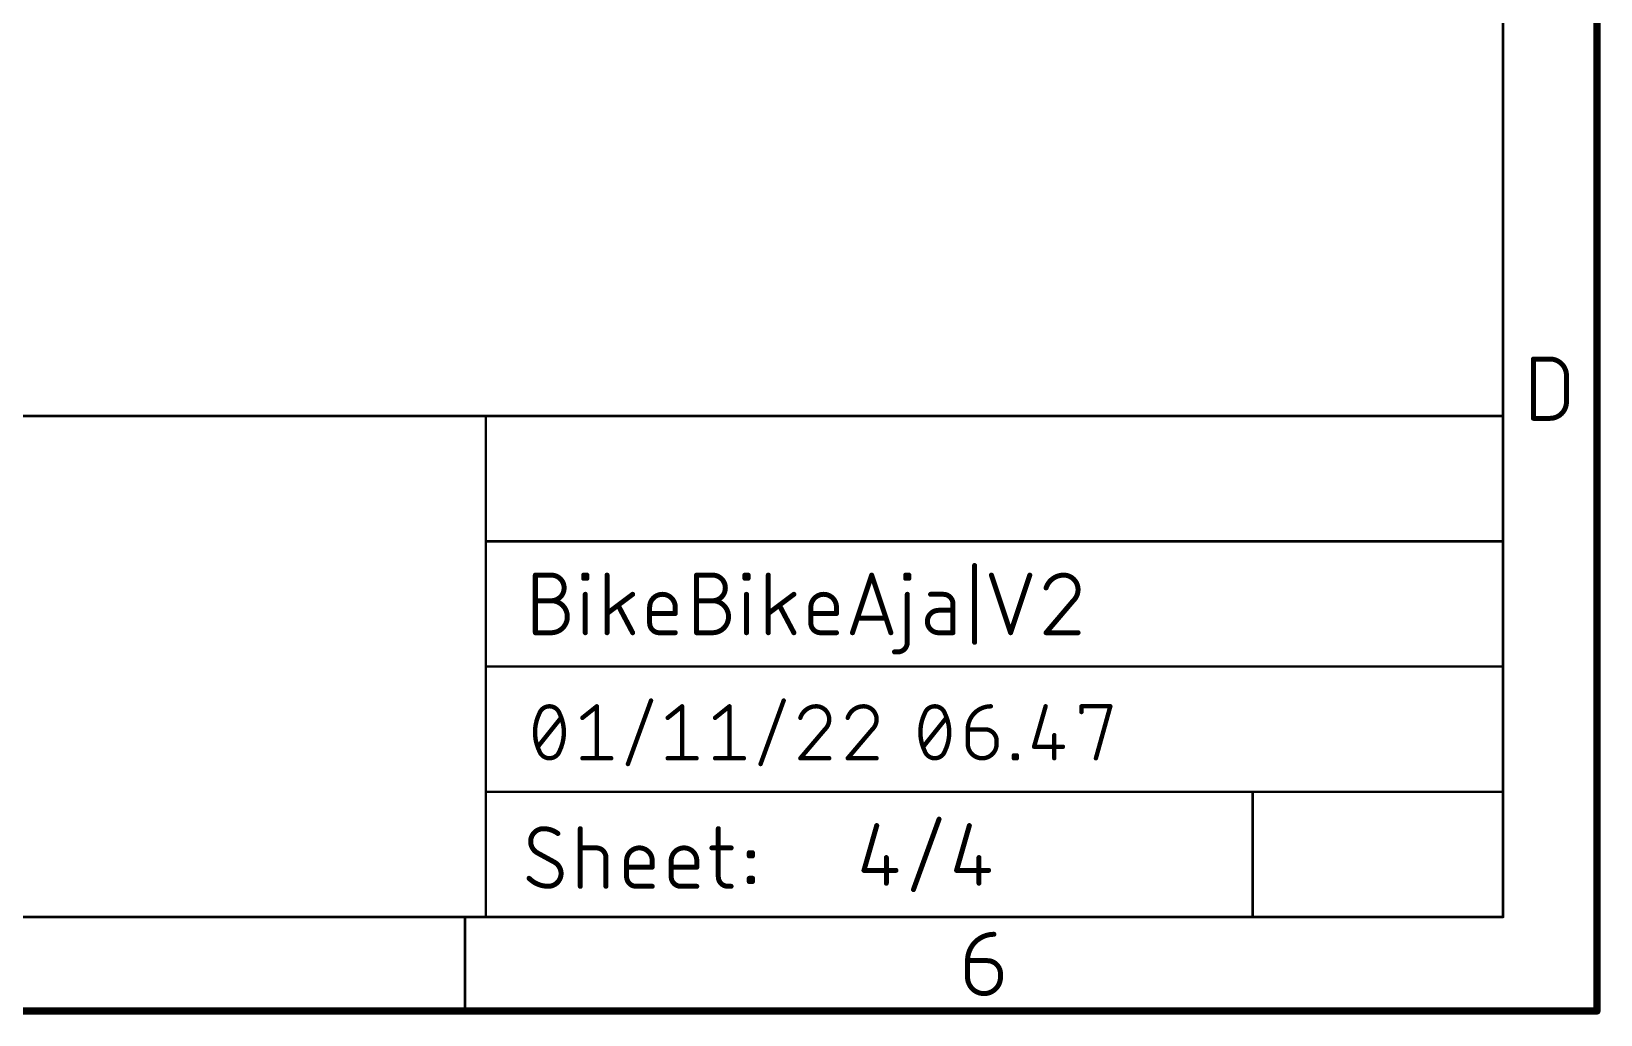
# Model space of a CAD drawing. Extents: x 3 to 264, y 2 to 181.
# Drawn here: x 199.9 to 263.6, y 2 to 41.9 of the extents above; entities that cross this region are included whole.
import ezdxf

# ---------------------------------------------------------------- set-up
doc = ezdxf.new("R2010")
doc.units = 0
doc.layers.add('94', color=12, linetype='CONTINUOUS')

msp = doc.modelspace()

# ---------------------------------------------------------------- linework, layer by layer
at = {"layer": '94'}
for points, const_width in [([(263.45, 2.18), (263.45, 181.25)], 0.3), ([(259.64, 5.99), (259.64, 177.44)], 0.1), ([(260.8764, 26.2179), (260.8764, 28.6247)], 0.2032), ([(260.8764, 28.6247), (261.545, 28.6247)], 0.2032), ([(262.2136, 27.9561), (262.2136, 26.8864)], 0.2032), ([(164.39, 26.31), (218.365, 26.31)], 0.1016), ([(218.365, 26.31), (259.64, 26.31)], 0.1016), ([(218.365, 21.23), (218.365, 26.31)], 0.1016), ([(259.64, 21.23), (259.64, 26.31)], 0.1016), ([(261.545, 26.2179), (260.8764, 26.2179)], 0.2032), ([(218.365, 16.15), (218.365, 21.23)], 0.1016), ([(218.365, 21.23), (259.64, 21.23)], 0.1016), ([(259.64, 16.15), (259.64, 21.23)], 0.1016), ([(220.3716, 17.5216), (220.3716, 19.8584)], 0.2032), ([(220.3716, 19.8584), (221.0207, 19.8584)], 0.2032), ([(222.333, 19.7286), (222.333, 19.8584)], 0.2032), ([(222.333, 19.8584), (222.4628, 19.8584)], 0.2032), ([(222.4628, 19.7286), (222.333, 19.7286)], 0.2032), ([(222.4628, 19.8584), (222.4628, 19.7286)], 0.2032), ([(223.2823, 17.5216), (223.2823, 19.8584)], 0.2032), ([(226.9136, 17.5216), (226.9136, 19.8584)], 0.2032), ([(226.9136, 19.8584), (227.5627, 19.8584)], 0.2032), ([(228.875, 19.7286), (228.875, 19.8584)], 0.2032), ([(228.875, 19.8584), (229.0048, 19.8584)], 0.2032), ([(229.0048, 19.7286), (228.875, 19.7286)], 0.2032), ([(229.0048, 19.8584), (229.0048, 19.7286)], 0.2032), ([(229.8243, 17.5216), (229.8243, 19.8584)], 0.2032), ([(233.2414, 17.5216), (234.0204, 19.8584)], 0.2032), ([(234.0204, 19.8584), (234.7993, 17.5216)], 0.2032), ([(235.4006, 19.7286), (235.4006, 19.8584)], 0.2032), ([(235.4006, 19.8584), (235.5304, 19.8584)], 0.2032), ([(235.5304, 19.7286), (235.4006, 19.7286)], 0.2032), ([(235.5304, 19.8584), (235.5304, 19.7286)], 0.2032), ([(238.1961, 17.1321), (238.1961, 20.2479)], 0.2032), ([(238.8787, 19.8584), (239.6576, 17.5216)], 0.2032), ([(239.6576, 17.5216), (240.4366, 19.8584)], 0.2032), ([(222.3979, 17.5216), (222.3979, 19.0795)], 0.2032), ([(224.3209, 19.0795), (223.2823, 18.3005)], 0.2032), ([(228.9399, 17.5216), (228.9399, 19.0795)], 0.2032), ([(230.8629, 19.0795), (229.8243, 18.3005)], 0.2032), ([(235.4655, 19.0795), (235.4655, 17.1321)], 0.2032), ([(236.9289, 19.0795), (236.4096, 19.0795)], 0.2032), ([(220.3716, 18.8198), (221.0207, 18.8198)], 0.2032), ([(224.3209, 17.5216), (223.7367, 18.6251)], 0.2032), ([(225.0104, 17.9111), (225.0104, 18.5602)], 0.2032), ([(226.049, 18.5602), (226.049, 18.3005)], 0.2032), ([(226.9136, 18.8198), (227.5627, 18.8198)], 0.2032), ([(230.8629, 17.5216), (230.2787, 18.6251)], 0.2032), ([(231.5524, 17.9111), (231.5524, 18.5602)], 0.2032), ([(232.591, 18.5602), (232.591, 18.3005)], 0.2032), ([(237.3184, 18.4304), (236.7342, 18.4304)], 0.2032), ([(237.3184, 17.5216), (237.3184, 18.69)], 0.2032), ([(242.1999, 18.8198), (241.0964, 17.5216)], 0.2032), ([(226.049, 18.3005), (225.0104, 18.3005)], 0.2032), ([(232.591, 18.3005), (231.5524, 18.3005)], 0.2032), ([(234.6046, 18.1058), (233.4362, 18.1058)], 0.2032), ([(221.0207, 17.5216), (220.3716, 17.5216)], 0.2032), ([(226.049, 17.5216), (225.3999, 17.5216)], 0.2032), ([(227.5627, 17.5216), (226.9136, 17.5216)], 0.2032), ([(232.591, 17.5216), (231.9419, 17.5216)], 0.2032), ([(236.7342, 17.5216), (237.3184, 17.5216)], 0.2032), ([(241.0964, 17.5216), (242.3946, 17.5216)], 0.2032), ([(235.076, 16.7427), (234.9462, 16.7427)], 0.2032), ([(218.365, 11.07), (218.365, 16.15)], 0.1016), ([(218.365, 16.15), (259.64, 16.15)], 0.1016), ([(259.64, 11.07), (259.64, 16.15)], 0.1016), ([(224.129, 12.1947), (225.066, 14.7713)], 0.1778), ([(229.5124, 12.1947), (230.4494, 14.7713)], 0.1778), ([(220.476, 12.8974), (221.413, 14.0686)], 0.1778), ([(222.2815, 14.0686), (222.8671, 14.5371)], 0.1778), ([(222.8671, 14.5371), (222.8671, 12.4289)], 0.1778), ([(225.7423, 14.0686), (226.3279, 14.5371)], 0.1778), ([(226.3279, 14.5371), (226.3279, 12.4289)], 0.1778), ([(227.6649, 14.0686), (228.2505, 14.5371)], 0.1778), ([(228.2505, 14.5371), (228.2505, 12.4289)], 0.1778), ([(236.1134, 12.8974), (237.0504, 14.0686)], 0.1778), ([(241.0791, 14.5371), (240.6106, 12.8974)], 0.1778), ([(242.5333, 14.3029), (242.5333, 14.5371)], 0.1778), ([(242.5333, 14.5371), (243.7045, 14.5371)], 0.1778), ([(243.7045, 14.5371), (243.1189, 12.4289)], 0.1778), ([(232.1212, 13.6001), (231.1257, 12.4289)], 0.1778), ([(234.0438, 13.6001), (233.0483, 12.4289)], 0.1778), ([(237.919, 13.6001), (238.6217, 13.6001)], 0.1778), ([(237.919, 13.0145), (237.919, 13.6001)], 0.1778), ([(241.4305, 13.3659), (241.4305, 12.4289)], 0.1778), ([(239.0902, 13.1316), (239.0902, 13.0145)], 0.1778), ([(240.6106, 12.8974), (241.7819, 12.8974)], 0.1778), ([(222.2815, 12.4289), (223.4528, 12.4289)], 0.1778), ([(225.7423, 12.4289), (226.9135, 12.4289)], 0.1778), ([(227.6649, 12.4289), (228.8361, 12.4289)], 0.1778), ([(231.1257, 12.4289), (232.2969, 12.4289)], 0.1778), ([(233.0483, 12.4289), (234.2195, 12.4289)], 0.1778), ([(239.7919, 12.4289), (239.7919, 12.546)], 0.1778), ([(239.7919, 12.546), (239.909, 12.546)], 0.1778), ([(239.909, 12.4289), (239.7919, 12.4289)], 0.1778), ([(239.909, 12.546), (239.909, 12.4289)], 0.1778), ([(249.48, 11.07), (218.365, 11.07)], 0.1016), ([(218.365, 11.07), (218.365, 5.99)], 0.1016), ([(249.48, 5.99), (249.48, 11.07)], 0.1016), ([(249.48, 11.07), (259.64, 11.07)], 0.1016), ([(259.64, 5.99), (259.64, 11.07)], 0.1016), ([(222.1961, 7.2346), (222.1961, 9.5714)], 0.2032), ([(227.7969, 9.5714), (227.7969, 7.6241)], 0.2032), ([(234.2259, 9.6984), (233.7066, 7.8809)], 0.2032), ([(235.7155, 7.102), (236.7541, 9.958)], 0.2032), ([(237.9841, 9.6984), (237.4648, 7.8809)], 0.2032), ([(221.1562, 8.2083), (220.4422, 8.5977)], 0.2032), ([(222.1961, 8.7925), (222.8452, 8.7925)], 0.2032), ([(223.2347, 8.403), (223.2347, 7.2346)], 0.2032), ([(224.0752, 7.6241), (224.0752, 8.2732)], 0.2032), ([(225.1138, 8.2732), (225.1138, 8.0135)], 0.2032), ([(225.8847, 7.6241), (225.8847, 8.2732)], 0.2032), ([(226.9233, 8.2732), (226.9233, 8.0135)], 0.2032), ([(227.5372, 8.7925), (228.3162, 8.7925)], 0.2032), ([(229.0533, 8.4679), (229.0533, 8.5977)], 0.2032), ([(229.0533, 8.5977), (229.1831, 8.5977)], 0.2032), ([(229.1831, 8.4679), (229.0533, 8.4679)], 0.2032), ([(229.1831, 8.5977), (229.1831, 8.4679)], 0.2032), ([(234.6154, 8.4002), (234.6154, 7.3616)], 0.2032), ([(238.3735, 8.4002), (238.3735, 7.3616)], 0.2032), ([(225.1138, 8.0135), (224.0752, 8.0135)], 0.2032), ([(226.9233, 8.0135), (225.8847, 8.0135)], 0.2032), ([(229.0533, 7.4293), (229.0533, 7.5592)], 0.2032), ([(229.0533, 7.5592), (229.1831, 7.5592)], 0.2032), ([(229.1831, 7.5592), (229.1831, 7.4293)], 0.2032), ([(233.7066, 7.8809), (235.0048, 7.8809)], 0.2032), ([(237.4648, 7.8809), (238.763, 7.8809)], 0.2032), ([(225.1138, 7.2346), (224.4647, 7.2346)], 0.2032), ([(226.9233, 7.2346), (226.2742, 7.2346)], 0.2032), ([(228.1863, 7.2346), (228.3162, 7.2346)], 0.2032), ([(229.1831, 7.4293), (229.0533, 7.4293)], 0.2032), ([(6.91, 5.99), (259.64, 5.99)], 0.1), ([(217.5183, 2.18), (217.5183, 5.99)], 0.1), ([(237.9106, 4.2187), (238.7129, 4.2187)], 0.2032), ([(237.9106, 3.5502), (237.9106, 4.2187)], 0.2032), ([(239.2477, 3.6839), (239.2477, 3.5502)], 0.2032), ([(3.1, 2.18), (263.45, 2.18)], 0.3)]:
    msp.add_lwpolyline(points, dxfattribs=dict(at, const_width=const_width))
for points, const_width in [([(260.9272, 28.6247, 1), (260.8256, 28.6247)], 0.1016), ([(260.8764, 28.6755, 1), (260.8764, 28.5739)], 0.1016), ([(262.2136, 27.9561, 0.4142), (261.545, 28.6247)], 0.2032), ([(261.545, 28.6755, 1), (261.545, 28.5739)], 0.1016), ([(261.545, 28.5739, 1), (261.545, 28.6755)], 0.1016), ([(262.2644, 27.9561, 1), (262.1628, 27.9561)], 0.1016), ([(262.1628, 27.9561, 1), (262.2644, 27.9561)], 0.1016), ([(261.545, 26.2179, 0.4142), (262.2136, 26.8864)], 0.2032), ([(262.2644, 26.8864, 1), (262.1628, 26.8864)], 0.1016), ([(262.1628, 26.8864, 1), (262.2644, 26.8864)], 0.1016), ([(218.365, 26.3354, 1), (218.365, 26.2846)], 0.0508), ([(218.3904, 26.31, 1), (218.3396, 26.31)], 0.0508), ([(218.365, 26.2846, 1), (218.365, 26.3354)], 0.0508), ([(259.6654, 26.31, 1), (259.6146, 26.31)], 0.0508), ([(259.64, 26.2846, 1), (259.64, 26.3354)], 0.0508), ([(260.8764, 26.2687, 1), (260.8764, 26.1671)], 0.1016), ([(260.8256, 26.2179, 1), (260.9272, 26.2179)], 0.1016), ([(261.545, 26.2686, 1), (261.545, 26.1671)], 0.1016), ([(261.545, 26.1671, 1), (261.545, 26.2687)], 0.1016), ([(218.3904, 21.23, 1), (218.3396, 21.23)], 0.0508), ([(218.365, 21.2554, 1), (218.365, 21.2046)], 0.0508), ([(218.3396, 21.23, 1), (218.3904, 21.23)], 0.0508), ([(259.6654, 21.23, 1), (259.6146, 21.23)], 0.0508), ([(259.6146, 21.23, 1), (259.6654, 21.23)], 0.0508), ([(259.64, 21.2046, 1), (259.64, 21.2554)], 0.0508), ([(220.4224, 19.8584, 1), (220.3208, 19.8584)], 0.1016), ([(220.3716, 19.9092, 1), (220.3716, 19.8076)], 0.1016), ([(221.0207, 18.8198, 1), (221.0207, 19.8584)], 0.2032), ([(221.0207, 19.9092, 1), (221.0207, 19.8076)], 0.1016), ([(221.0207, 19.8076, 1), (221.0207, 19.9092)], 0.1016), ([(222.3838, 19.8584, 1), (222.2822, 19.8584)], 0.1016), ([(222.333, 19.9092, 1), (222.333, 19.8076)], 0.1016), ([(222.333, 19.7794, 1), (222.333, 19.6778)], 0.1016), ([(222.2822, 19.7286, 1), (222.3838, 19.7286)], 0.1016), ([(222.5136, 19.8584, 1), (222.412, 19.8584)], 0.1016), ([(222.412, 19.7286, 1), (222.5136, 19.7286)], 0.1016), ([(222.4628, 19.8076, 1), (222.4628, 19.9092)], 0.1016), ([(222.4628, 19.6778, 1), (222.4628, 19.7794)], 0.1016), ([(223.3331, 19.8584, 1), (223.2315, 19.8584)], 0.1016), ([(226.9644, 19.8584, 1), (226.8628, 19.8584)], 0.1016), ([(226.9136, 19.9092, 1), (226.9136, 19.8076)], 0.1016), ([(227.5627, 18.8198, 1), (227.5627, 19.8584)], 0.2032), ([(227.5627, 19.9092, 1), (227.5627, 19.8076)], 0.1016), ([(227.5627, 19.8076, 1), (227.5627, 19.9092)], 0.1016), ([(228.9258, 19.8584, 1), (228.8242, 19.8584)], 0.1016), ([(228.875, 19.9092, 1), (228.875, 19.8076)], 0.1016), ([(228.875, 19.7794, 1), (228.875, 19.6778)], 0.1016), ([(228.8242, 19.7286, 1), (228.9258, 19.7286)], 0.1016), ([(229.0556, 19.8584, 1), (228.954, 19.8584)], 0.1016), ([(228.954, 19.7286, 1), (229.0556, 19.7286)], 0.1016), ([(229.0048, 19.8076, 1), (229.0048, 19.9092)], 0.1016), ([(229.0048, 19.6778, 1), (229.0048, 19.7794)], 0.1016), ([(229.8751, 19.8584, 1), (229.7735, 19.8584)], 0.1016), ([(234.0686, 19.8745, 1), (233.9722, 19.8423)], 0.1016), ([(234.0686, 19.8423, 1), (233.9722, 19.8745)], 0.1016), ([(235.4514, 19.8584, 1), (235.3498, 19.8584)], 0.1016), ([(235.4006, 19.9092, 1), (235.4006, 19.8076)], 0.1016), ([(235.4006, 19.7794, 1), (235.4006, 19.6778)], 0.1016), ([(235.3498, 19.7286, 1), (235.4514, 19.7286)], 0.1016), ([(235.5812, 19.8584, 1), (235.4796, 19.8584)], 0.1016), ([(235.4796, 19.7286, 1), (235.5812, 19.7286)], 0.1016), ([(235.5304, 19.8076, 1), (235.5304, 19.9092)], 0.1016), ([(235.5304, 19.6778, 1), (235.5304, 19.7794)], 0.1016), ([(238.2469, 20.2479, 1), (238.1453, 20.2479)], 0.1016), ([(238.9269, 19.8745, 1), (238.8305, 19.8423)], 0.1016), ([(240.4848, 19.8423, 1), (240.3884, 19.8745)], 0.1016), ([(241.8104, 19.8584, 0.3252), (241.0964, 19.3391)], 0.2032), ([(242.3946, 19.2742, 0.4142), (241.8104, 19.8584)], 0.2032), ([(241.8104, 19.9092, 1), (241.8104, 19.8076)], 0.1016), ([(241.8104, 19.8076, 1), (241.8104, 19.9092)], 0.1016), ([(222.4487, 19.0795, 1), (222.3471, 19.0795)], 0.1016), ([(224.3514, 19.0388, 1), (224.2904, 19.1201)], 0.1016), ([(226.049, 18.5602, 1), (225.0104, 18.5602)], 0.2032), ([(228.9907, 19.0795, 1), (228.8891, 19.0795)], 0.1016), ([(230.8934, 19.0388, 1), (230.8324, 19.1201)], 0.1016), ([(232.591, 18.5602, 1), (231.5524, 18.5602)], 0.2032), ([(235.5163, 19.0795, 1), (235.4147, 19.0795)], 0.1016), ([(236.4096, 19.1303, 1), (236.4096, 19.0287)], 0.1016), ([(237.3184, 18.69, 0.4142), (236.9289, 19.0795)], 0.2032), ([(236.9289, 19.1303, 1), (236.9289, 19.0287)], 0.1016), ([(236.9289, 19.0287, 1), (236.9289, 19.1303)], 0.1016), ([(241.0481, 19.3548, 1), (241.1447, 19.3235)], 0.1016), ([(242.1999, 18.8198, 0.2053), (242.3946, 19.2742)], 0.2032), ([(242.4454, 19.2742, 1), (242.3438, 19.2742)], 0.1016), ([(242.3438, 19.2742, 1), (242.4454, 19.2742)], 0.1016), ([(220.3716, 18.8706, 1), (220.3716, 18.769)], 0.1016), ([(221.0207, 17.5216, 1), (221.0207, 18.8198)], 0.2032), ([(221.0207, 18.8706, 1), (221.0207, 18.769)], 0.1016), ([(221.0207, 18.8706, 1), (221.0207, 18.769)], 0.1016), ([(221.0207, 18.769, 1), (221.0207, 18.8706)], 0.1016), ([(223.7816, 18.6489, 1), (223.6918, 18.6013)], 0.1016), ([(225.0612, 18.5602, 1), (224.9596, 18.5602)], 0.1016), ([(224.9596, 18.5602, 1), (225.0612, 18.5602)], 0.1016), ([(226.0998, 18.5602, 1), (225.9982, 18.5602)], 0.1016), ([(225.9982, 18.5602, 1), (226.0998, 18.5602)], 0.1016), ([(226.9136, 18.8706, 1), (226.9136, 18.769)], 0.1016), ([(227.5627, 17.5216, 1), (227.5627, 18.8198)], 0.2032), ([(227.5627, 18.8706, 1), (227.5627, 18.769)], 0.1016), ([(227.5627, 18.8706, 1), (227.5627, 18.769)], 0.1016), ([(227.5627, 18.769, 1), (227.5627, 18.8706)], 0.1016), ([(230.3236, 18.6489, 1), (230.2338, 18.6013)], 0.1016), ([(231.6032, 18.5602, 1), (231.5016, 18.5602)], 0.1016), ([(231.5016, 18.5602, 1), (231.6032, 18.5602)], 0.1016), ([(232.6418, 18.5602, 1), (232.5402, 18.5602)], 0.1016), ([(232.5402, 18.5602, 1), (232.6418, 18.5602)], 0.1016), ([(236.7342, 18.4304, 1), (236.7342, 17.5216)], 0.2032), ([(236.7342, 18.4812, 1), (236.7342, 18.3796)], 0.1016), ([(236.7342, 18.3796, 1), (236.7342, 18.4812)], 0.1016), ([(237.3692, 18.69, 1), (237.2676, 18.69)], 0.1016), ([(237.2676, 18.69, 1), (237.3692, 18.69)], 0.1016), ([(237.3184, 18.3796, 1), (237.3184, 18.4812)], 0.1016), ([(242.1649, 18.8566, 1), (242.2349, 18.783)], 0.1016), ([(242.2386, 18.7869, 1), (242.1612, 18.8527)], 0.1016), ([(223.2518, 18.3412, 1), (223.3128, 18.2599)], 0.1016), ([(225.0104, 18.3513, 1), (225.0104, 18.2497)], 0.1016), ([(225.0104, 17.9111, 0.4142), (225.3999, 17.5216)], 0.2032), ([(225.0612, 17.9111, 1), (224.9596, 17.9111)], 0.1016), ([(224.9596, 17.9111, 1), (225.0612, 17.9111)], 0.1016), ([(225.9982, 18.3005, 1), (226.0998, 18.3005)], 0.1016), ([(226.049, 18.2497, 1), (226.049, 18.3513)], 0.1016), ([(229.7938, 18.3412, 1), (229.8548, 18.2599)], 0.1016), ([(231.5524, 18.3513, 1), (231.5524, 18.2497)], 0.1016), ([(231.5524, 17.9111, 0.4142), (231.9419, 17.5216)], 0.2032), ([(231.6032, 17.9111, 1), (231.5016, 17.9111)], 0.1016), ([(231.5016, 17.9111, 1), (231.6032, 17.9111)], 0.1016), ([(232.5402, 18.3005, 1), (232.6418, 18.3005)], 0.1016), ([(232.591, 18.2497, 1), (232.591, 18.3513)], 0.1016), ([(233.4362, 18.1566, 1), (233.4362, 18.055)], 0.1016), ([(234.6046, 18.055, 1), (234.6046, 18.1566)], 0.1016), ([(220.3716, 17.5724, 1), (220.3716, 17.4708)], 0.1016), ([(220.3208, 17.5216, 1), (220.4224, 17.5216)], 0.1016), ([(221.0207, 17.5724, 1), (221.0207, 17.4708)], 0.1016), ([(221.0207, 17.4708, 1), (221.0207, 17.5724)], 0.1016), ([(222.3471, 17.5216, 1), (222.4487, 17.5216)], 0.1016), ([(223.2315, 17.5216, 1), (223.3331, 17.5216)], 0.1016), ([(224.276, 17.4978, 1), (224.3658, 17.5454)], 0.1016), ([(225.3999, 17.5724, 1), (225.3999, 17.4708)], 0.1016), ([(225.3999, 17.4708, 1), (225.3999, 17.5724)], 0.1016), ([(226.049, 17.4708, 1), (226.049, 17.5724)], 0.1016), ([(226.9136, 17.5724, 1), (226.9136, 17.4708)], 0.1016), ([(226.8628, 17.5216, 1), (226.9644, 17.5216)], 0.1016), ([(227.5627, 17.5724, 1), (227.5627, 17.4708)], 0.1016), ([(227.5627, 17.4708, 1), (227.5627, 17.5724)], 0.1016), ([(228.8891, 17.5216, 1), (228.9907, 17.5216)], 0.1016), ([(229.7735, 17.5216, 1), (229.8751, 17.5216)], 0.1016), ([(230.818, 17.4978, 1), (230.9078, 17.5454)], 0.1016), ([(231.9419, 17.5724, 1), (231.9419, 17.4708)], 0.1016), ([(231.9419, 17.4708, 1), (231.9419, 17.5724)], 0.1016), ([(232.591, 17.4708, 1), (232.591, 17.5724)], 0.1016), ([(233.1933, 17.5377, 1), (233.2896, 17.5055)], 0.1016), ([(234.7511, 17.5055, 1), (234.8475, 17.5377)], 0.1016), ([(235.076, 16.7427, 0.4142), (235.4655, 17.1321)], 0.2032), ([(235.5163, 17.1321, 1), (235.4147, 17.1321)], 0.1016), ([(236.7342, 17.5724, 1), (236.7342, 17.4708)], 0.1016), ([(236.7342, 17.4708, 1), (236.7342, 17.5724)], 0.1016), ([(237.2676, 17.5216, 1), (237.3692, 17.5216)], 0.1016), ([(237.3184, 17.4708, 1), (237.3184, 17.5724)], 0.1016), ([(239.6095, 17.5377, 1), (239.7058, 17.5055)], 0.1016), ([(239.6095, 17.5055, 1), (239.7058, 17.5377)], 0.1016), ([(241.0964, 17.5724, 1), (241.0964, 17.4708)], 0.1016), ([(241.0577, 17.5545, 1), (241.1351, 17.4887)], 0.1016), ([(242.3946, 17.4708, 1), (242.3946, 17.5724)], 0.1016), ([(234.9462, 16.7935, 1), (234.9462, 16.6919)], 0.1016), ([(235.076, 16.7935, 1), (235.076, 16.6919)], 0.1016), ([(235.076, 16.6919, 1), (235.076, 16.7935)], 0.1016), ([(235.4147, 17.1321, 1), (235.5163, 17.1321)], 0.1016), ([(238.1453, 17.1321, 1), (238.2469, 17.1321)], 0.1016), ([(218.3904, 16.15, 1), (218.3396, 16.15)], 0.0508), ([(218.365, 16.1754, 1), (218.365, 16.1246)], 0.0508), ([(218.3396, 16.15, 1), (218.3904, 16.15)], 0.0508), ([(259.6654, 16.15, 1), (259.6146, 16.15)], 0.0508), ([(259.6146, 16.15, 1), (259.6654, 16.15)], 0.0508), ([(259.64, 16.1246, 1), (259.64, 16.1754)], 0.0508), ([(225.1078, 14.7562, 1), (225.0242, 14.7865)], 0.0889), ([(230.4912, 14.7562, 1), (230.4076, 14.7865)], 0.0889), ([(220.5346, 14.2443, 0.1139), (220.3589, 13.483)], 0.1778), ([(220.9445, 14.5371, 0.3205), (220.5346, 14.2443)], 0.1778), ([(220.4925, 14.2587, 1), (220.5766, 14.2299)], 0.0889), ([(220.5745, 14.2248, 1), (220.4946, 14.2638)], 0.0889), ([(221.3544, 14.2443, 0.3205), (220.9445, 14.5371)], 0.1778), ([(220.9445, 14.5815, 1), (220.9445, 14.4927)], 0.0889), ([(220.9445, 14.4927, 1), (220.9445, 14.5815)], 0.0889), ([(221.5301, 13.483, 0.1139), (221.3544, 14.2443)], 0.1778), ([(221.3944, 14.2638, 1), (221.3145, 14.2248)], 0.0889), ([(221.3124, 14.2299, 1), (221.3965, 14.2587)], 0.0889), ([(221.4477, 14.0408, 1), (221.3783, 14.0964)], 0.0889), ([(222.2538, 14.1033, 1), (222.3093, 14.0339)], 0.0889), ([(222.9116, 14.5371, 1), (222.8227, 14.5371)], 0.0889), ([(222.8949, 14.5024, 1), (222.8394, 14.5718)], 0.0889), ([(225.7145, 14.1033, 1), (225.77, 14.0339)], 0.0889), ([(226.3723, 14.5371, 1), (226.2834, 14.5371)], 0.0889), ([(226.3557, 14.5024, 1), (226.3001, 14.5718)], 0.0889), ([(227.6371, 14.1033, 1), (227.6927, 14.0339)], 0.0889), ([(228.295, 14.5371, 1), (228.2061, 14.5371)], 0.0889), ([(228.2783, 14.5024, 1), (228.2228, 14.5718)], 0.0889), ([(231.7698, 14.5371, 0.3252), (231.1256, 14.0686)], 0.1778), ([(231.0834, 14.0823, 1), (231.1679, 14.0549)], 0.0889), ([(231.7698, 14.5816, 1), (231.7698, 14.4927)], 0.0889), ([(232.2969, 14.0101, 0.4142), (231.7698, 14.5371)], 0.1778), ([(231.7698, 14.4927, 1), (231.7698, 14.5815)], 0.0889), ([(232.1212, 13.6001, 0.2053), (232.2969, 14.0101)], 0.1778), ([(232.3413, 14.01, 1), (232.2524, 14.0101)], 0.0889), ([(232.2524, 14.0101, 1), (232.3413, 14.0101)], 0.0889), ([(233.6925, 14.5371, 0.3252), (233.0483, 14.0686)], 0.1778), ([(233.006, 14.0823, 1), (233.0906, 14.0549)], 0.0889), ([(233.6925, 14.5816, 1), (233.6925, 14.4927)], 0.0889), ([(234.2195, 14.0101, 0.4142), (233.6925, 14.5371)], 0.1778), ([(233.6925, 14.4927, 1), (233.6925, 14.5815)], 0.0889), ([(234.0438, 13.6001, 0.2053), (234.2195, 14.0101)], 0.1778), ([(234.264, 14.01, 1), (234.1751, 14.0101)], 0.0889), ([(234.1751, 14.0101, 1), (234.264, 14.0101)], 0.0889), ([(236.172, 14.2443, 0.1139), (235.9963, 13.483)], 0.1778), ([(236.5819, 14.5371, 0.3205), (236.172, 14.2443)], 0.1778), ([(236.13, 14.2587, 1), (236.2141, 14.2299)], 0.0889), ([(236.212, 14.2248, 1), (236.1321, 14.2638)], 0.0889), ([(236.9919, 14.2443, 0.3205), (236.5819, 14.5371)], 0.1778), ([(236.5819, 14.5815, 1), (236.5819, 14.4927)], 0.0889), ([(236.5819, 14.4927, 1), (236.5819, 14.5815)], 0.0889), ([(237.0318, 14.2638, 1), (236.9519, 14.2248)], 0.0889), ([(237.1675, 13.483, 0.1139), (236.9919, 14.2443)], 0.1778), ([(236.9498, 14.2299, 1), (237.0339, 14.2587)], 0.0889), ([(237.0851, 14.0408, 1), (237.0157, 14.0964)], 0.0889), ([(238.8559, 14.5371, 0.4142), (237.919, 13.6001)], 0.1778), ([(238.8559, 14.4927, 1), (238.8559, 14.5815)], 0.0889), ([(241.1219, 14.5249, 1), (241.0364, 14.5493)], 0.0889), ([(242.5333, 14.5816, 1), (242.5333, 14.4927)], 0.0889), ([(242.5777, 14.5371, 1), (242.4888, 14.5371)], 0.0889), ([(242.4888, 14.3029, 1), (242.5777, 14.3029)], 0.0889), ([(243.7473, 14.5252, 1), (243.6617, 14.549)], 0.0889), ([(243.7045, 14.4927, 1), (243.7045, 14.5816)], 0.0889), ([(220.3144, 13.483, 1), (220.4034, 13.483)], 0.0889), ([(220.3589, 13.483, 0.1139), (220.5346, 12.7217)], 0.1778), ([(220.4033, 13.483, 1), (220.3145, 13.483)], 0.0889), ([(221.3544, 12.7217, 0.1139), (221.5301, 13.483)], 0.1778), ([(221.5746, 13.483, 1), (221.4857, 13.483)], 0.0889), ([(221.4857, 13.483, 1), (221.5746, 13.483)], 0.0889), ([(232.0905, 13.6323, 1), (232.1518, 13.5679)], 0.0889), ([(232.1551, 13.5713, 1), (232.0873, 13.6289)], 0.0889), ([(234.0132, 13.6323, 1), (234.0745, 13.5679)], 0.0889), ([(234.0777, 13.5713, 1), (234.01, 13.6289)], 0.0889), ([(235.9963, 13.483, 0.1139), (236.172, 12.7217)], 0.1778), ([(236.0408, 13.483, 1), (235.9519, 13.483)], 0.0889), ([(235.9519, 13.483, 1), (236.0408, 13.483)], 0.0889), ([(236.9919, 12.7217, 0.1139), (237.1675, 13.483)], 0.1778), ([(237.212, 13.483, 1), (237.1231, 13.483)], 0.0889), ([(237.1231, 13.483, 1), (237.212, 13.483)], 0.0889), ([(237.9634, 13.6001, 1), (237.8745, 13.6001)], 0.0889), ([(237.8745, 13.6001, 1), (237.9634, 13.6001)], 0.0889), ([(237.919, 13.6446, 1), (237.919, 13.5557)], 0.0889), ([(239.0902, 13.1316, 0.4142), (238.6217, 13.6001)], 0.1778), ([(238.6217, 13.6446, 1), (238.6217, 13.5557)], 0.0889), ([(238.6217, 13.5557, 1), (238.6217, 13.6446)], 0.0889), ([(241.475, 13.3659, 1), (241.3861, 13.3659)], 0.0889), ([(220.4413, 12.9252, 1), (220.5107, 12.8696)], 0.0889), ([(220.5346, 12.7217, 0.3205), (220.9445, 12.4289)], 0.1778), ([(220.5766, 12.7361, 1), (220.4925, 12.7073)], 0.0889), ([(220.4946, 12.7022, 1), (220.5745, 12.7412)], 0.0889), ([(220.9445, 12.4289, 0.3205), (221.3544, 12.7217)], 0.1778), ([(221.3145, 12.7412, 1), (221.3944, 12.7022)], 0.0889), ([(221.3965, 12.7073, 1), (221.3124, 12.7361)], 0.0889), ([(236.0787, 12.9252, 1), (236.1482, 12.8696)], 0.0889), ([(236.172, 12.7217, 0.3205), (236.5819, 12.4289)], 0.1778), ([(236.2141, 12.7361, 1), (236.13, 12.7073)], 0.0889), ([(236.1321, 12.7022, 1), (236.212, 12.7412)], 0.0889), ([(236.5819, 12.4289, 0.3205), (236.9919, 12.7217)], 0.1778), ([(236.9519, 12.7412, 1), (237.0318, 12.7022)], 0.0889), ([(237.0339, 12.7073, 1), (236.9498, 12.7361)], 0.0889), ([(237.9634, 13.0145, 1), (237.8745, 13.0145)], 0.0889), ([(237.8745, 13.0145, 1), (237.9634, 13.0145)], 0.0889), ([(237.919, 13.0145, 1), (239.0902, 13.0145)], 0.1778), ([(239.1346, 13.1316, 1), (239.0457, 13.1316)], 0.0889), ([(239.0457, 13.1316, 1), (239.1346, 13.1316)], 0.0889), ([(239.1346, 13.0145, 1), (239.0457, 13.0145)], 0.0889), ([(239.0457, 13.0145, 1), (239.1346, 13.0145)], 0.0889), ([(240.6106, 12.9418, 1), (240.6106, 12.8529)], 0.0889), ([(240.5679, 12.9096, 1), (240.6534, 12.8852)], 0.0889), ([(241.7819, 12.8529, 1), (241.7819, 12.9418)], 0.0889), ([(220.9445, 12.4733, 1), (220.9445, 12.3845)], 0.0889), ([(220.9445, 12.3845, 1), (220.9445, 12.4733)], 0.0889), ([(222.2815, 12.4733, 1), (222.2815, 12.3845)], 0.0889), ([(222.8227, 12.4289, 1), (222.9116, 12.4289)], 0.0889), ([(223.4528, 12.3845, 1), (223.4528, 12.4733)], 0.0889), ([(224.0873, 12.2098, 1), (224.1708, 12.1795)], 0.0889), ([(225.7423, 12.4733, 1), (225.7423, 12.3845)], 0.0889), ([(226.2834, 12.4289, 1), (226.3723, 12.4289)], 0.0889), ([(226.9135, 12.3845, 1), (226.9135, 12.4733)], 0.0889), ([(227.6649, 12.4733, 1), (227.6649, 12.3845)], 0.0889), ([(228.2061, 12.4289, 1), (228.295, 12.4289)], 0.0889), ([(228.8361, 12.3845, 1), (228.8361, 12.4733)], 0.0889), ([(229.4706, 12.2098, 1), (229.5542, 12.1795)], 0.0889), ([(231.1257, 12.4733, 1), (231.1257, 12.3845)], 0.0889), ([(231.0918, 12.4577, 1), (231.1595, 12.4001)], 0.0889), ([(232.2969, 12.3845, 1), (232.2969, 12.4733)], 0.0889), ([(233.0144, 12.4577, 1), (233.0822, 12.4001)], 0.0889), ([(233.0483, 12.4733, 1), (233.0483, 12.3845)], 0.0889), ([(234.2195, 12.3845, 1), (234.2195, 12.4733)], 0.0889), ([(236.5819, 12.4733, 1), (236.5819, 12.3845)], 0.0889), ([(236.5819, 12.3845, 1), (236.5819, 12.4733)], 0.0889), ([(239.7919, 12.5905, 1), (239.7919, 12.5016)], 0.0889), ([(239.8363, 12.546, 1), (239.7474, 12.546)], 0.0889), ([(239.7919, 12.4733, 1), (239.7919, 12.3845)], 0.0889), ([(239.7474, 12.4289, 1), (239.8363, 12.4289)], 0.0889), ([(239.9534, 12.546, 1), (239.8645, 12.546)], 0.0889), ([(239.8645, 12.4289, 1), (239.9534, 12.4289)], 0.0889), ([(239.909, 12.5016, 1), (239.909, 12.5905)], 0.0889), ([(239.909, 12.3845, 1), (239.909, 12.4733)], 0.0889), ([(241.3861, 12.4289, 1), (241.475, 12.4289)], 0.0889), ([(243.0761, 12.4408, 1), (243.1617, 12.417)], 0.0889), ([(218.365, 11.0954, 1), (218.365, 11.0446)], 0.0508), ([(218.3904, 11.07, 1), (218.3396, 11.07)], 0.0508), ([(218.3396, 11.07, 1), (218.3904, 11.07)], 0.0508), ([(249.5054, 11.07, 1), (249.4546, 11.07)], 0.0508), ([(249.48, 11.0954, 1), (249.48, 11.0446)], 0.0508), ([(249.48, 11.0446, 1), (249.48, 11.0954)], 0.0508), ([(259.6654, 11.07, 1), (259.6146, 11.07)], 0.0508), ([(259.6146, 11.07, 1), (259.6654, 11.07)], 0.0508), ([(259.64, 11.0446, 1), (259.64, 11.0954)], 0.0508), ([(220.7018, 9.5714, 0.4142), (220.1825, 9.0521)], 0.2032), ([(221.286, 9.3767, 0.1623), (220.7018, 9.5714)], 0.2032), ([(220.7018, 9.6222, 1), (220.7018, 9.5206)], 0.1016), ([(220.7018, 9.5206, 1), (220.7018, 9.6222)], 0.1016), ([(222.2469, 9.5714, 1), (222.1453, 9.5714)], 0.1016), ([(227.8477, 9.5714, 1), (227.7461, 9.5714)], 0.1016), ([(234.2747, 9.6844, 1), (234.177, 9.7124)], 0.1016), ([(236.8018, 9.9407, 1), (236.7063, 9.9754)], 0.1016), ([(238.0329, 9.6844, 1), (237.9352, 9.7124)], 0.1016), ([(220.1825, 9.0521, 0.2656), (220.4422, 8.5977)], 0.2032), ([(220.2333, 9.0521, 1), (220.1317, 9.0521)], 0.1016), ([(220.1317, 9.0521, 1), (220.2333, 9.0521)], 0.1016), ([(221.2555, 9.336, 1), (221.3165, 9.4173)], 0.1016), ([(220.4665, 8.6423, 1), (220.4178, 8.5531)], 0.1016), ([(220.4164, 8.554, 1), (220.4679, 8.6415)], 0.1016), ([(221.4158, 7.7539, 0.2656), (221.1562, 8.2083)], 0.2032), ([(221.182, 8.252, 1), (221.1304, 8.1645)], 0.1016), ([(221.1318, 8.1637, 1), (221.1805, 8.2529)], 0.1016), ([(222.1961, 8.8433, 1), (222.1961, 8.7417)], 0.1016), ([(223.2347, 8.403, 0.4142), (222.8452, 8.7925)], 0.2032), ([(222.8452, 8.8433, 1), (222.8452, 8.7417)], 0.1016), ([(222.8452, 8.7417, 1), (222.8452, 8.8433)], 0.1016), ([(223.2855, 8.403, 1), (223.1839, 8.403)], 0.1016), ([(223.1839, 8.403, 1), (223.2855, 8.403)], 0.1016), ([(225.1138, 8.2732, 1), (224.0752, 8.2732)], 0.2032), ([(224.126, 8.2732, 1), (224.0244, 8.2732)], 0.1016), ([(224.0244, 8.2732, 1), (224.126, 8.2732)], 0.1016), ([(225.1646, 8.2732, 1), (225.063, 8.2732)], 0.1016), ([(225.063, 8.2732, 1), (225.1646, 8.2732)], 0.1016), ([(226.9233, 8.2732, 1), (225.8847, 8.2732)], 0.2032), ([(225.9355, 8.2732, 1), (225.8339, 8.2732)], 0.1016), ([(225.8339, 8.2732, 1), (225.9355, 8.2732)], 0.1016), ([(226.9741, 8.2732, 1), (226.8725, 8.2732)], 0.1016), ([(226.8725, 8.2732, 1), (226.9741, 8.2732)], 0.1016), ([(227.5372, 8.8433, 1), (227.5372, 8.7417)], 0.1016), ([(228.3162, 8.7417, 1), (228.3162, 8.8433)], 0.1016), ([(229.1041, 8.5977, 1), (229.0025, 8.5977)], 0.1016), ([(229.0533, 8.6485, 1), (229.0533, 8.5469)], 0.1016), ([(229.0533, 8.5187, 1), (229.0533, 8.4171)], 0.1016), ([(229.0025, 8.4679, 1), (229.1041, 8.4679)], 0.1016), ([(229.2339, 8.5977, 1), (229.1323, 8.5977)], 0.1016), ([(229.1323, 8.4679, 1), (229.2339, 8.4679)], 0.1016), ([(229.1831, 8.5469, 1), (229.1831, 8.6485)], 0.1016), ([(229.1831, 8.4171, 1), (229.1831, 8.5187)], 0.1016), ([(234.6662, 8.4002, 1), (234.5646, 8.4002)], 0.1016), ([(238.4243, 8.4002, 1), (238.3227, 8.4002)], 0.1016), ([(220.1176, 7.5592, 0.2), (220.8965, 7.2346)], 0.2032), ([(220.1537, 7.5949, 1), (220.0815, 7.5234)], 0.1016), ([(220.8965, 7.2346, 0.4142), (221.4158, 7.7539)], 0.2032), ([(221.4666, 7.7539, 1), (221.365, 7.7539)], 0.1016), ([(221.365, 7.7539, 1), (221.4666, 7.7539)], 0.1016), ([(224.0752, 8.0643, 1), (224.0752, 7.9627)], 0.1016), ([(224.0752, 7.6241, 0.4142), (224.4647, 7.2346)], 0.2032), ([(224.126, 7.6241, 1), (224.0244, 7.6241)], 0.1016), ([(224.0244, 7.6241, 1), (224.126, 7.6241)], 0.1016), ([(225.063, 8.0135, 1), (225.1646, 8.0135)], 0.1016), ([(225.1138, 7.9627, 1), (225.1138, 8.0643)], 0.1016), ([(225.8847, 8.0643, 1), (225.8847, 7.9627)], 0.1016), ([(225.8847, 7.6241, 0.4142), (226.2742, 7.2346)], 0.2032), ([(225.9355, 7.6241, 1), (225.8339, 7.6241)], 0.1016), ([(225.8339, 7.6241, 1), (225.9355, 7.6241)], 0.1016), ([(226.8725, 8.0135, 1), (226.9741, 8.0135)], 0.1016), ([(226.9233, 7.9627, 1), (226.9233, 8.0643)], 0.1016), ([(227.7969, 7.6241, 0.4142), (228.1863, 7.2346)], 0.2032), ([(227.8477, 7.6241, 1), (227.7461, 7.6241)], 0.1016), ([(227.7461, 7.6241, 1), (227.8477, 7.6241)], 0.1016), ([(229.1041, 7.5592, 1), (229.0025, 7.5592)], 0.1016), ([(229.0533, 7.61, 1), (229.0533, 7.5084)], 0.1016), ([(229.2339, 7.5592, 1), (229.1323, 7.5592)], 0.1016), ([(229.1831, 7.5084, 1), (229.1831, 7.61)], 0.1016), ([(233.7066, 7.9317, 1), (233.7066, 7.8301)], 0.1016), ([(233.6578, 7.8948, 1), (233.7554, 7.8669)], 0.1016), ([(235.0048, 7.8301, 1), (235.0048, 7.9317)], 0.1016), ([(237.4159, 7.8948, 1), (237.5136, 7.8669)], 0.1016), ([(237.4648, 7.9317, 1), (237.4648, 7.8301)], 0.1016), ([(238.763, 7.8301, 1), (238.763, 7.9317)], 0.1016), ([(220.8965, 7.2854, 1), (220.8965, 7.1838)], 0.1016), ([(220.8965, 7.1838, 1), (220.8965, 7.2854)], 0.1016), ([(222.1453, 7.2346, 1), (222.2469, 7.2346)], 0.1016), ([(223.1839, 7.2346, 1), (223.2855, 7.2346)], 0.1016), ([(224.4647, 7.2854, 1), (224.4647, 7.1838)], 0.1016), ([(224.4647, 7.1838, 1), (224.4647, 7.2854)], 0.1016), ([(225.1138, 7.1838, 1), (225.1138, 7.2854)], 0.1016), ([(226.2742, 7.2854, 1), (226.2742, 7.1838)], 0.1016), ([(226.2742, 7.1838, 1), (226.2742, 7.2854)], 0.1016), ([(226.9233, 7.1838, 1), (226.9233, 7.2854)], 0.1016), ([(228.1863, 7.2854, 1), (228.1863, 7.1838)], 0.1016), ([(228.1863, 7.1838, 1), (228.1863, 7.2854)], 0.1016), ([(228.3162, 7.1838, 1), (228.3162, 7.2854)], 0.1016), ([(229.0533, 7.4801, 1), (229.0533, 7.3785)], 0.1016), ([(229.0025, 7.4293, 1), (229.1041, 7.4293)], 0.1016), ([(229.1323, 7.4293, 1), (229.2339, 7.4293)], 0.1016), ([(229.1831, 7.3785, 1), (229.1831, 7.4801)], 0.1016), ([(234.5646, 7.3616, 1), (234.6662, 7.3616)], 0.1016), ([(235.6678, 7.1193, 1), (235.7633, 7.0846)], 0.1016), ([(238.3227, 7.3616, 1), (238.4243, 7.3616)], 0.1016), ([(217.5433, 5.99, 1), (217.4933, 5.99)], 0.05), ([(218.3396, 5.99, 1), (218.3904, 5.99)], 0.0508), ([(249.4546, 5.99, 1), (249.5054, 5.99)], 0.0508), ([(259.6146, 5.99, 1), (259.6654, 5.99)], 0.0508), ([(259.615, 5.99, 1), (259.665, 5.99)], 0.05), ([(259.64, 5.965, 1), (259.64, 6.015)], 0.05), ([(238.9803, 5.2884, 0.4142), (237.9106, 4.2187)], 0.2032), ([(238.9803, 5.2376, 1), (238.9803, 5.3392)], 0.1016), ([(237.9106, 4.2695, 1), (237.9106, 4.1679)], 0.1016), ([(237.9614, 4.2187, 1), (237.8598, 4.2187)], 0.1016), ([(237.8598, 4.2187, 1), (237.9614, 4.2187)], 0.1016), ([(239.2477, 3.6839, 0.4142), (238.7129, 4.2187)], 0.2032), ([(238.7129, 4.2695, 1), (238.7129, 4.1679)], 0.1016), ([(238.7129, 4.1679, 1), (238.7129, 4.2695)], 0.1016), ([(237.9106, 3.5502, 1), (239.2477, 3.5502)], 0.2032), ([(237.9614, 3.5502, 1), (237.8598, 3.5502)], 0.1016), ([(237.8598, 3.5502, 1), (237.9614, 3.5502)], 0.1016), ([(239.2985, 3.6839, 1), (239.1969, 3.6839)], 0.1016), ([(239.1969, 3.6839, 1), (239.2985, 3.6839)], 0.1016), ([(239.2985, 3.5502, 1), (239.1969, 3.5502)], 0.1016), ([(239.1969, 3.5502, 1), (239.2985, 3.5502)], 0.1016), ([(217.4933, 2.18, 1), (217.5433, 2.18)], 0.05), ([(263.375, 2.18, 1), (263.525, 2.18)], 0.15), ([(263.45, 2.105, 1), (263.45, 2.255)], 0.15)]:
    msp.add_lwpolyline(points, format="xyb", dxfattribs=dict(at, const_width=const_width))

doc.saveas('drawing.dxf')
